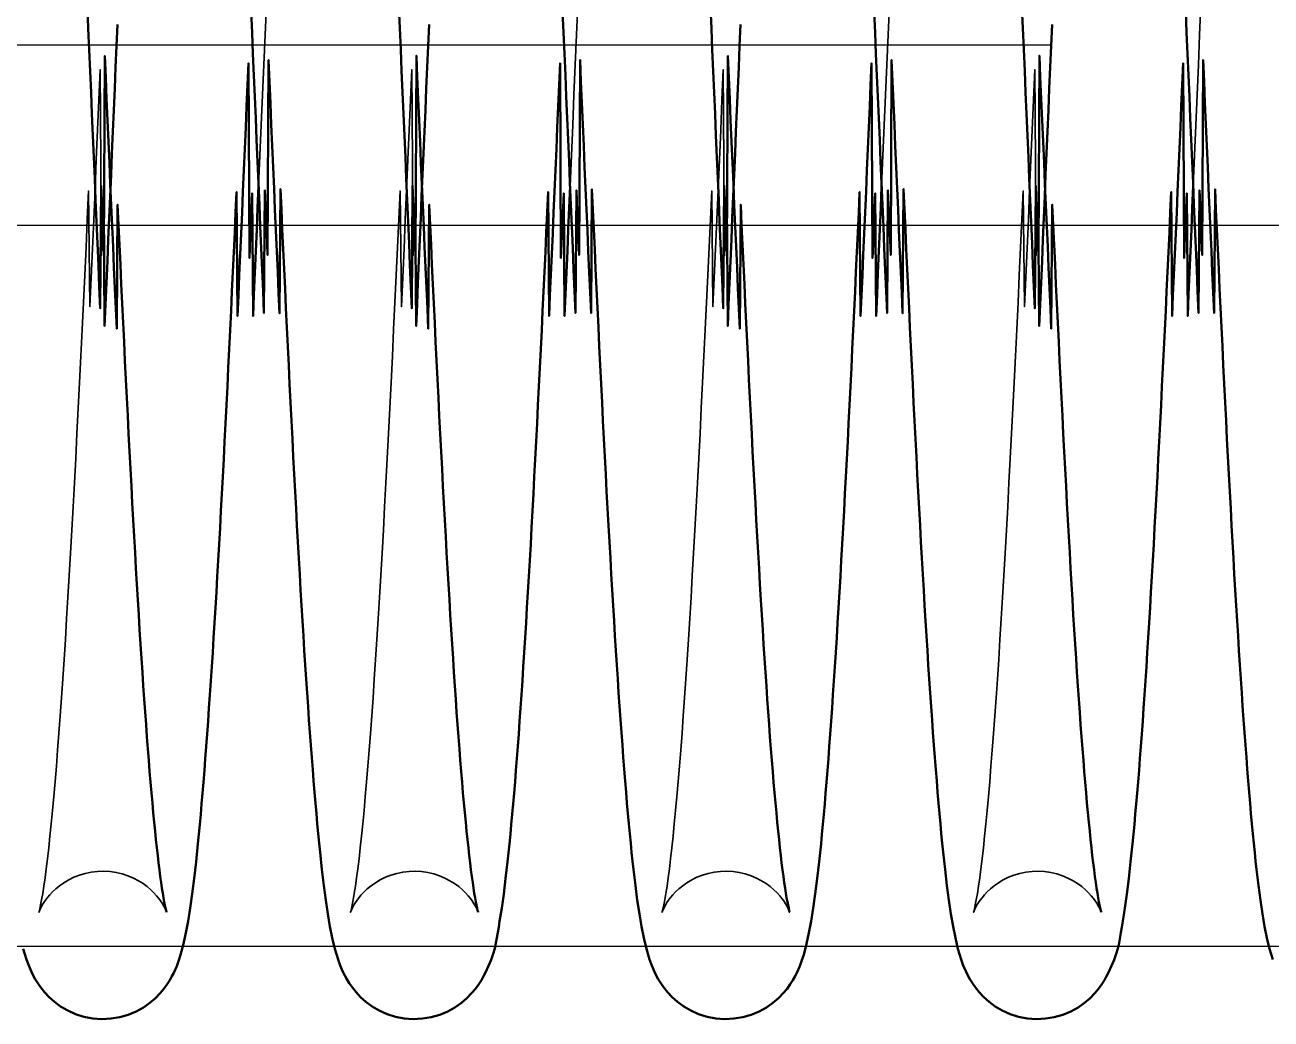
# Model space of a CAD drawing. Header units: millimetres. Extents: x 1448 to 104164, y -19509 to -89.
# Drawn here: x 81735.5 to 81804.6, y -3056.7 to -3001.5 of the extents above; entities that cross this region are included whole.
import ezdxf

# ---------------------------------------------------------------- set-up
doc = ezdxf.new("R2010")
doc.units = ezdxf.units.MM
doc.header["$LTSCALE"] = 60
doc.header["$MEASUREMENT"] = 0
doc.linetypes.add('CENTER', pattern=[2, 1.25, -0.25, 0.25, -0.25])
doc.layers.get('0').update_dxf_attribs({"linetype": 'CONTINUOUS'})
doc.layers.add('cen', color=14, linetype='CONTINUOUS')
doc.layers.add('가려진 것(ISO)', color=7, linetype='CONTINUOUS', lineweight=35)
doc.layers.add('가시적인 것(ISO)', color=7, linetype='CONTINUOUS', lineweight=50)

# ---------------------------------------------------------------- blocks, each defined once
blk = doc.blocks.new('토션스프링1')
at = {"layer": '가려진 것(ISO)', "flags": 128}
for points in [[(21463284.07, -50955456.939), (21463283.998, -50955458.591), (21463283.926, -50955460.254), (21463283.854, -50955461.926), (21463283.783, -50955463.606), (21463283.711, -50955465.292), (21463283.639, -50955466.982)], [(21463301.345, -50955456.936), (21463301.274, -50955458.59), (21463301.202, -50955460.254), (21463301.13, -50955461.927), (21463301.058, -50955463.607), (21463300.986, -50955465.293), (21463300.915, -50955466.981)], [(21463318.621, -50955456.939), (21463318.549, -50955458.591), (21463318.478, -50955460.254), (21463318.406, -50955461.926), (21463318.334, -50955463.606), (21463318.262, -50955465.292), (21463318.19, -50955466.982)], [(21463335.897, -50955456.936), (21463335.825, -50955458.59), (21463335.753, -50955460.254), (21463335.682, -50955461.927), (21463335.61, -50955463.607), (21463335.538, -50955465.293), (21463335.466, -50955466.981)], [(21463278.541, -50955507.244), (21463278.537, -50955507.229), (21463278.517, -50955507.177), (21463278.476, -50955507.083), (21463278.406, -50955506.94), (21463278.355, -50955506.847), (21463278.29, -50955506.739), (21463278.209, -50955506.617), (21463278.109, -50955506.478), (21463277.986, -50955506.326), (21463277.839, -50955506.163), (21463277.665, -50955505.994), (21463277.464, -50955505.822), (21463277.233, -50955505.652), (21463276.977, -50955505.491), (21463276.697, -50955505.344), (21463276.397, -50955505.217), (21463276.078, -50955505.114), (21463275.744, -50955505.035), (21463275.401, -50955504.985), (21463275.055, -50955504.965), (21463274.707, -50955504.976), (21463274.362, -50955505.017), (21463274.026, -50955505.086), (21463273.702, -50955505.182), (21463273.396, -50955505.303), (21463273.109, -50955505.445), (21463272.845, -50955505.602), (21463272.606, -50955505.768), (21463272.396, -50955505.94), (21463272.214, -50955506.111), (21463272.059, -50955506.277), (21463271.929, -50955506.432), (21463271.822, -50955506.572), (21463271.734, -50955506.699), (21463271.664, -50955506.811), (21463271.608, -50955506.91), (21463271.533, -50955507.065), (21463271.49, -50955507.166), (21463271.468, -50955507.224), (21463271.461, -50955507.244), (21463271.464, -50955507.234), (21463271.474, -50955507.197), (21463271.489, -50955507.137), (21463271.508, -50955507.056), (21463271.555, -50955506.837), (21463271.611, -50955506.547), (21463271.673, -50955506.195), (21463271.737, -50955505.788), (21463271.802, -50955505.333), (21463271.868, -50955504.827), (21463271.935, -50955504.272), (21463272.003, -50955503.671), (21463272.073, -50955503.023), (21463272.143, -50955502.331), (21463272.213, -50955501.596), (21463272.284, -50955500.819), (21463272.355, -50955500.001), (21463272.426, -50955499.144), (21463272.498, -50955498.25), (21463272.569, -50955497.319), (21463272.639, -50955496.353), (21463272.71, -50955495.347), (21463272.782, -50955494.304), (21463272.853, -50955493.225), (21463272.924, -50955492.111), (21463272.996, -50955490.962), (21463273.068, -50955489.781), (21463273.139, -50955488.569), (21463273.211, -50955487.327), (21463273.282, -50955486.056), (21463273.354, -50955484.757), (21463273.425, -50955483.432), (21463273.497, -50955482.082), (21463273.568, -50955480.705), (21463273.639, -50955479.3), (21463273.711, -50955477.869), (21463273.783, -50955476.413), (21463273.854, -50955474.934), (21463273.926, -50955473.433), (21463273.998, -50955471.913), (21463274.07, -50955470.373), (21463274.141, -50955468.817), (21463274.213, -50955467.245), (21463274.285, -50955473.659), (21463274.356, -50955472.061), (21463274.427, -50955470.451), (21463274.499, -50955468.826), (21463274.57, -50955467.186), (21463274.642, -50955465.534), (21463274.714, -50955463.871), (21463274.786, -50955462.2), (21463274.857, -50955460.521), (21463274.929, -50955470.836), (21463275.001, -50955469.147)], [(21463295.817, -50955507.244), (21463295.812, -50955507.229), (21463295.793, -50955507.177), (21463295.752, -50955507.083), (21463295.681, -50955506.94), (21463295.63, -50955506.847), (21463295.566, -50955506.739), (21463295.485, -50955506.616), (21463295.384, -50955506.478), (21463295.261, -50955506.325), (21463295.114, -50955506.162), (21463294.94, -50955505.993), (21463294.739, -50955505.821), (21463294.509, -50955505.652), (21463294.252, -50955505.491), (21463293.972, -50955505.344), (21463293.671, -50955505.217), (21463293.352, -50955505.113), (21463293.019, -50955505.035), (21463292.676, -50955504.985), (21463292.328, -50955504.965), (21463291.981, -50955504.976), (21463291.637, -50955505.017), (21463291.3, -50955505.087), (21463290.976, -50955505.183), (21463290.67, -50955505.304), (21463290.383, -50955505.445), (21463290.119, -50955505.603), (21463289.881, -50955505.77), (21463289.67, -50955505.941), (21463289.489, -50955506.112), (21463289.334, -50955506.278), (21463289.204, -50955506.433), (21463289.098, -50955506.574), (21463289.011, -50955506.702), (21463288.941, -50955506.815), (21463288.886, -50955506.913), (21463288.81, -50955507.065), (21463288.766, -50955507.166), (21463288.744, -50955507.223), (21463288.736, -50955507.244), (21463288.739, -50955507.234), (21463288.75, -50955507.197), (21463288.766, -50955507.136), (21463288.785, -50955507.055), (21463288.832, -50955506.836), (21463288.886, -50955506.549), (21463288.947, -50955506.199), (21463289.011, -50955505.792), (21463289.077, -50955505.333), (21463289.144, -50955504.828), (21463289.211, -50955504.275), (21463289.28, -50955503.674), (21463289.349, -50955503.027), (21463289.418, -50955502.336), (21463289.489, -50955501.601), (21463289.559, -50955500.825), (21463289.63, -50955500.007), (21463289.701, -50955499.15), (21463289.773, -50955498.254), (21463289.844, -50955497.322), (21463289.915, -50955496.353), (21463289.986, -50955495.35), (21463290.057, -50955494.31), (21463290.128, -50955493.232), (21463290.2, -50955492.119), (21463290.271, -50955490.971), (21463290.343, -50955489.79), (21463290.414, -50955488.577), (21463290.486, -50955487.333), (21463290.558, -50955486.061), (21463290.629, -50955484.76), (21463290.701, -50955483.433), (21463290.772, -50955482.08), (21463290.844, -50955480.703), (21463290.915, -50955479.301), (21463290.987, -50955477.873), (21463291.058, -50955476.418), (21463291.13, -50955474.94), (21463291.202, -50955473.44), (21463291.273, -50955471.919), (21463291.345, -50955470.378), (21463291.417, -50955468.82), (21463291.489, -50955467.246), (21463291.56, -50955473.657), (21463291.632, -50955472.056), (21463291.704, -50955470.443), (21463291.775, -50955468.82), (21463291.846, -50955467.183), (21463291.918, -50955465.534), (21463291.99, -50955463.872), (21463292.061, -50955462.202), (21463292.133, -50955460.523), (21463292.205, -50955470.837), (21463292.277, -50955469.147)], [(21463313.093, -50955507.244), (21463313.088, -50955507.229), (21463313.069, -50955507.177), (21463313.028, -50955507.083), (21463312.957, -50955506.94), (21463312.906, -50955506.847), (21463312.841, -50955506.739), (21463312.76, -50955506.617), (21463312.66, -50955506.478), (21463312.537, -50955506.326), (21463312.39, -50955506.163), (21463312.217, -50955505.994), (21463312.015, -50955505.822), (21463311.785, -50955505.652), (21463311.529, -50955505.491), (21463311.249, -50955505.344), (21463310.948, -50955505.217), (21463310.629, -50955505.114), (21463310.296, -50955505.035), (21463309.953, -50955504.985), (21463309.606, -50955504.965), (21463309.259, -50955504.976), (21463308.914, -50955505.017), (21463308.577, -50955505.086), (21463308.254, -50955505.182), (21463307.948, -50955505.303), (21463307.66, -50955505.445), (21463307.396, -50955505.602), (21463307.158, -50955505.768), (21463306.948, -50955505.94), (21463306.766, -50955506.111), (21463306.61, -50955506.277), (21463306.481, -50955506.432), (21463306.373, -50955506.572), (21463306.286, -50955506.699), (21463306.215, -50955506.811), (21463306.16, -50955506.91), (21463306.085, -50955507.065), (21463306.041, -50955507.166), (21463306.019, -50955507.224), (21463306.012, -50955507.244), (21463306.015, -50955507.234), (21463306.026, -50955507.197), (21463306.041, -50955507.137), (21463306.059, -50955507.056), (21463306.106, -50955506.837), (21463306.162, -50955506.547), (21463306.224, -50955506.195), (21463306.288, -50955505.788), (21463306.353, -50955505.333), (21463306.419, -50955504.827), (21463306.487, -50955504.272), (21463306.555, -50955503.671), (21463306.624, -50955503.023), (21463306.694, -50955502.331), (21463306.765, -50955501.596), (21463306.835, -50955500.819), (21463306.907, -50955500.001), (21463306.978, -50955499.144), (21463307.049, -50955498.25), (21463307.12, -50955497.319), (21463307.191, -50955496.353), (21463307.262, -50955495.347), (21463307.333, -50955494.304), (21463307.404, -50955493.225), (21463307.476, -50955492.111), (21463307.547, -50955490.962), (21463307.619, -50955489.781), (21463307.691, -50955488.569), (21463307.762, -50955487.327), (21463307.834, -50955486.056), (21463307.905, -50955484.757), (21463307.977, -50955483.432), (21463308.048, -50955482.082), (21463308.119, -50955480.705), (21463308.191, -50955479.3), (21463308.263, -50955477.869), (21463308.334, -50955476.413), (21463308.406, -50955474.934), (21463308.478, -50955473.433), (21463308.549, -50955471.913), (21463308.621, -50955470.373), (21463308.693, -50955468.817), (21463308.765, -50955467.245), (21463308.836, -50955473.659), (21463308.908, -50955472.061), (21463308.979, -50955470.451), (21463309.05, -50955468.826), (21463309.122, -50955467.186), (21463309.194, -50955465.534), (21463309.265, -50955463.871), (21463309.337, -50955462.2), (21463309.409, -50955460.521), (21463309.481, -50955470.836), (21463309.553, -50955469.147)], [(21463330.369, -50955507.244), (21463330.364, -50955507.229), (21463330.344, -50955507.177), (21463330.304, -50955507.083), (21463330.233, -50955506.94), (21463330.182, -50955506.847), (21463330.117, -50955506.739), (21463330.036, -50955506.616), (21463329.936, -50955506.478), (21463329.813, -50955506.325), (21463329.665, -50955506.162), (21463329.492, -50955505.993), (21463329.291, -50955505.821), (21463329.06, -50955505.652), (21463328.803, -50955505.491), (21463328.523, -50955505.344), (21463328.223, -50955505.217), (21463327.904, -50955505.113), (21463327.57, -50955505.035), (21463327.227, -50955504.985), (21463326.88, -50955504.965), (21463326.533, -50955504.976), (21463326.188, -50955505.017), (21463325.851, -50955505.087), (21463325.528, -50955505.183), (21463325.221, -50955505.304), (21463324.935, -50955505.445), (21463324.671, -50955505.603), (21463324.432, -50955505.77), (21463324.222, -50955505.941), (21463324.04, -50955506.112), (21463323.885, -50955506.278), (21463323.756, -50955506.433), (21463323.649, -50955506.574), (21463323.562, -50955506.702), (21463323.493, -50955506.815), (21463323.438, -50955506.913), (21463323.361, -50955507.065), (21463323.317, -50955507.166), (21463323.295, -50955507.223), (21463323.288, -50955507.244), (21463323.291, -50955507.234), (21463323.301, -50955507.197), (21463323.317, -50955507.136), (21463323.337, -50955507.055), (21463323.383, -50955506.836), (21463323.438, -50955506.549), (21463323.498, -50955506.199), (21463323.563, -50955505.792), (21463323.629, -50955505.333), (21463323.696, -50955504.828), (21463323.763, -50955504.275), (21463323.831, -50955503.674), (21463323.9, -50955503.027), (21463323.97, -50955502.336), (21463324.04, -50955501.601), (21463324.111, -50955500.825), (21463324.182, -50955500.007), (21463324.253, -50955499.15), (21463324.324, -50955498.254), (21463324.395, -50955497.322), (21463324.467, -50955496.353), (21463324.538, -50955495.35), (21463324.609, -50955494.31), (21463324.68, -50955493.232), (21463324.751, -50955492.119), (21463324.823, -50955490.971), (21463324.894, -50955489.79), (21463324.966, -50955488.577), (21463325.038, -50955487.333), (21463325.109, -50955486.061), (21463325.181, -50955484.76), (21463325.252, -50955483.433), (21463325.324, -50955482.08), (21463325.395, -50955480.703), (21463325.467, -50955479.301), (21463325.538, -50955477.873), (21463325.61, -50955476.418), (21463325.681, -50955474.94), (21463325.753, -50955473.44), (21463325.825, -50955471.919), (21463325.897, -50955470.378), (21463325.969, -50955468.82), (21463326.04, -50955467.246), (21463326.112, -50955473.657), (21463326.184, -50955472.056), (21463326.255, -50955470.443), (21463326.326, -50955468.82), (21463326.398, -50955467.183), (21463326.469, -50955465.534), (21463326.541, -50955463.872), (21463326.613, -50955462.202), (21463326.685, -50955460.523), (21463326.756, -50955470.837), (21463326.828, -50955469.147)]]:
    blk.add_lwpolyline(points, dxfattribs=at)
at = {"layer": '가시적인 것(ISO)', "flags": 128}
for points in [[(21463274.146, -50955457.062), (21463274.197, -50955458.238), (21463274.247, -50955459.419), (21463274.298, -50955460.603), (21463274.349, -50955461.792), (21463274.4, -50955462.983), (21463274.451, -50955464.177), (21463274.502, -50955465.372), (21463274.553, -50955466.569), (21463274.604, -50955467.766), (21463274.655, -50955468.964), (21463274.705, -50955470.161), (21463274.756, -50955471.359), (21463274.807, -50955472.559), (21463274.858, -50955473.761), (21463274.908, -50955466.962), (21463274.959, -50955468.164), (21463275.01, -50955469.365), (21463275.061, -50955470.564), (21463275.112, -50955459.762), (21463275.163, -50955460.956), (21463275.214, -50955462.148), (21463275.265, -50955463.336), (21463275.316, -50955464.519), (21463275.367, -50955465.698), (21463275.418, -50955466.871), (21463275.469, -50955468.037), (21463275.519, -50955469.197), (21463275.57, -50955470.349), (21463275.621, -50955471.494), (21463275.671, -50955472.634), (21463275.722, -50955473.768), (21463275.773, -50955474.895), (21463275.824, -50955468.016), (21463275.875, -50955469.129), (21463275.926, -50955470.234), (21463275.977, -50955471.33), (21463276.028, -50955472.417), (21463276.079, -50955473.494), (21463276.13, -50955474.561), (21463276.181, -50955475.618), (21463276.231, -50955476.662), (21463276.282, -50955477.695), (21463276.333, -50955478.715), (21463276.384, -50955479.722), (21463276.435, -50955480.716), (21463276.485, -50955481.695), (21463276.536, -50955482.662), (21463276.587, -50955483.616), (21463276.637, -50955484.558), (21463276.688, -50955485.486), (21463276.739, -50955486.401), (21463276.79, -50955487.302), (21463276.841, -50955488.187), (21463276.892, -50955489.058), (21463276.942, -50955489.913), (21463276.993, -50955490.752), (21463277.044, -50955491.575), (21463277.095, -50955492.38), (21463277.145, -50955493.168), (21463277.196, -50955493.939), (21463277.246, -50955494.69), (21463277.297, -50955495.423), (21463277.347, -50955496.137), (21463277.398, -50955496.834), (21463277.448, -50955497.512), (21463277.498, -50955498.172), (21463277.549, -50955498.813), (21463277.599, -50955499.434), (21463277.649, -50955500.037), (21463277.7, -50955500.619), (21463277.75, -50955501.181), (21463277.799, -50955501.721), (21463277.849, -50955502.241), (21463277.899, -50955502.739), (21463277.948, -50955503.214), (21463277.997, -50955503.667), (21463278.045, -50955504.097), (21463278.094, -50955504.505), (21463278.142, -50955504.89), (21463278.19, -50955505.251), (21463278.237, -50955505.587), (21463278.283, -50955505.898), (21463278.327, -50955506.18), (21463278.37, -50955506.435), (21463278.41, -50955506.66), (21463278.448, -50955506.854), (21463278.483, -50955507.014), (21463278.512, -50955507.137), (21463278.533, -50955507.216), (21463278.541, -50955507.244)], [(21463275.001, -50955469.147), (21463275.052, -50955467.947), (21463275.103, -50955474.745), (21463275.154, -50955473.544), (21463275.204, -50955472.344), (21463275.255, -50955471.145), (21463275.306, -50955469.947), (21463275.357, -50955468.75), (21463275.407, -50955467.551), (21463275.458, -50955466.353), (21463275.509, -50955465.156), (21463275.56, -50955463.96), (21463275.611, -50955462.766), (21463275.662, -50955461.575), (21463275.713, -50955460.387), (21463275.764, -50955459.203), (21463275.815, -50955458.023)], [(21463291.421, -50955457.057), (21463291.472, -50955458.232), (21463291.523, -50955459.413), (21463291.574, -50955460.597), (21463291.625, -50955461.786), (21463291.676, -50955462.978), (21463291.727, -50955464.173), (21463291.778, -50955465.37), (21463291.829, -50955466.568), (21463291.88, -50955467.767), (21463291.93, -50955468.966), (21463291.981, -50955470.165), (21463292.032, -50955471.363), (21463292.083, -50955472.561), (21463292.133, -50955473.761), (21463292.184, -50955466.961), (21463292.235, -50955468.161), (21463292.286, -50955469.361), (21463292.337, -50955470.559), (21463292.388, -50955459.756), (21463292.439, -50955460.951), (21463292.49, -50955462.142), (21463292.541, -50955463.331), (21463292.592, -50955464.515), (21463292.643, -50955465.694), (21463292.693, -50955466.868), (21463292.744, -50955468.036), (21463292.795, -50955469.198), (21463292.846, -50955470.352), (21463292.897, -50955471.499), (21463292.947, -50955472.637), (21463292.998, -50955473.77), (21463293.049, -50955474.895), (21463293.1, -50955468.014), (21463293.151, -50955469.126), (21463293.201, -50955470.23), (21463293.252, -50955471.326), (21463293.303, -50955472.413), (21463293.354, -50955473.49), (21463293.405, -50955474.557), (21463293.456, -50955475.613), (21463293.507, -50955476.659), (21463293.558, -50955477.692), (21463293.609, -50955478.714), (21463293.66, -50955479.722), (21463293.71, -50955480.718), (21463293.761, -50955481.699), (21463293.812, -50955482.666), (21463293.862, -50955483.619), (21463293.913, -50955484.559), (21463293.964, -50955485.486), (21463294.015, -50955486.4), (21463294.065, -50955487.3), (21463294.116, -50955488.185), (21463294.167, -50955489.055), (21463294.218, -50955489.91), (21463294.269, -50955490.749), (21463294.32, -50955491.572), (21463294.37, -50955492.378), (21463294.421, -50955493.166), (21463294.472, -50955493.937), (21463294.522, -50955494.69), (21463294.573, -50955495.425), (21463294.623, -50955496.14), (21463294.673, -50955496.836), (21463294.724, -50955497.513), (21463294.774, -50955498.172), (21463294.824, -50955498.813), (21463294.875, -50955499.434), (21463294.925, -50955500.036), (21463294.975, -50955500.618), (21463295.025, -50955501.18), (21463295.075, -50955501.72), (21463295.125, -50955502.24), (21463295.174, -50955502.738), (21463295.224, -50955503.214), (21463295.272, -50955503.667), (21463295.321, -50955504.098), (21463295.369, -50955504.505), (21463295.417, -50955504.889), (21463295.465, -50955505.25), (21463295.512, -50955505.587), (21463295.558, -50955505.897), (21463295.603, -50955506.181), (21463295.646, -50955506.435), (21463295.686, -50955506.66), (21463295.724, -50955506.854), (21463295.759, -50955507.014), (21463295.788, -50955507.137), (21463295.809, -50955507.216), (21463295.817, -50955507.244)], [(21463292.277, -50955469.147), (21463292.328, -50955467.946), (21463292.379, -50955474.743), (21463292.43, -50955473.54), (21463292.48, -50955472.338), (21463292.531, -50955471.136), (21463292.582, -50955469.936), (21463292.633, -50955468.738), (21463292.683, -50955467.543), (21463292.734, -50955466.347), (21463292.785, -50955465.152), (21463292.836, -50955463.958), (21463292.887, -50955462.766), (21463292.938, -50955461.575), (21463292.989, -50955460.388), (21463293.04, -50955459.204), (21463293.091, -50955458.024)], [(21463308.697, -50955457.062), (21463308.748, -50955458.238), (21463308.799, -50955459.419), (21463308.85, -50955460.603), (21463308.901, -50955461.792), (21463308.952, -50955462.983), (21463309.003, -50955464.177), (21463309.054, -50955465.372), (21463309.105, -50955466.569), (21463309.155, -50955467.766), (21463309.206, -50955468.964), (21463309.257, -50955470.161), (21463309.307, -50955471.359), (21463309.358, -50955472.559), (21463309.409, -50955473.761), (21463309.46, -50955466.962), (21463309.511, -50955468.164), (21463309.562, -50955469.365), (21463309.613, -50955470.564), (21463309.664, -50955459.762), (21463309.715, -50955460.956), (21463309.766, -50955462.148), (21463309.817, -50955463.336), (21463309.868, -50955464.519), (21463309.918, -50955465.698), (21463309.969, -50955466.871), (21463310.02, -50955468.037), (21463310.071, -50955469.197), (21463310.122, -50955470.349), (21463310.172, -50955471.494), (21463310.223, -50955472.634), (21463310.274, -50955473.768), (21463310.325, -50955474.895), (21463310.375, -50955468.016), (21463310.426, -50955469.129), (21463310.477, -50955470.234), (21463310.528, -50955471.33), (21463310.579, -50955472.417), (21463310.63, -50955473.494), (21463310.681, -50955474.561), (21463310.732, -50955475.618), (21463310.783, -50955476.662), (21463310.834, -50955477.695), (21463310.885, -50955478.715), (21463310.935, -50955479.722), (21463310.986, -50955480.716), (21463311.037, -50955481.695), (21463311.087, -50955482.662), (21463311.138, -50955483.616), (21463311.189, -50955484.558), (21463311.24, -50955485.486), (21463311.29, -50955486.401), (21463311.341, -50955487.302), (21463311.392, -50955488.187), (21463311.443, -50955489.058), (21463311.494, -50955489.913), (21463311.545, -50955490.752), (21463311.595, -50955491.575), (21463311.646, -50955492.38), (21463311.697, -50955493.168), (21463311.747, -50955493.939), (21463311.798, -50955494.69), (21463311.848, -50955495.423), (21463311.899, -50955496.137), (21463311.949, -50955496.834), (21463311.999, -50955497.512), (21463312.05, -50955498.172), (21463312.1, -50955498.813), (21463312.151, -50955499.434), (21463312.201, -50955500.037), (21463312.251, -50955500.619), (21463312.301, -50955501.181), (21463312.351, -50955501.721), (21463312.401, -50955502.241), (21463312.45, -50955502.739), (21463312.499, -50955503.214), (21463312.548, -50955503.667), (21463312.597, -50955504.097), (21463312.645, -50955504.505), (21463312.694, -50955504.89), (21463312.741, -50955505.251), (21463312.788, -50955505.587), (21463312.834, -50955505.898), (21463312.878, -50955506.18), (21463312.921, -50955506.435), (21463312.962, -50955506.66), (21463313, -50955506.854), (21463313.035, -50955507.014), (21463313.064, -50955507.137), (21463313.085, -50955507.216), (21463313.093, -50955507.244)], [(21463309.553, -50955469.147), (21463309.603, -50955467.947), (21463309.654, -50955474.745), (21463309.705, -50955473.544), (21463309.756, -50955472.344), (21463309.807, -50955471.145), (21463309.857, -50955469.947), (21463309.908, -50955468.75), (21463309.959, -50955467.551), (21463310.01, -50955466.353), (21463310.061, -50955465.156), (21463310.111, -50955463.96), (21463310.162, -50955462.766), (21463310.213, -50955461.575), (21463310.264, -50955460.387), (21463310.315, -50955459.203), (21463310.366, -50955458.023)], [(21463325.973, -50955457.057), (21463326.024, -50955458.232), (21463326.074, -50955459.413), (21463326.125, -50955460.597), (21463326.176, -50955461.786), (21463326.227, -50955462.978), (21463326.278, -50955464.173), (21463326.329, -50955465.37), (21463326.38, -50955466.568), (21463326.431, -50955467.767), (21463326.482, -50955468.966), (21463326.533, -50955470.165), (21463326.583, -50955471.363), (21463326.634, -50955472.561), (21463326.685, -50955473.761), (21463326.736, -50955466.961), (21463326.786, -50955468.161), (21463326.837, -50955469.361), (21463326.888, -50955470.559), (21463326.939, -50955459.756), (21463326.99, -50955460.951), (21463327.041, -50955462.142), (21463327.092, -50955463.331), (21463327.143, -50955464.515), (21463327.194, -50955465.694), (21463327.245, -50955466.868), (21463327.296, -50955468.036), (21463327.347, -50955469.198), (21463327.397, -50955470.352), (21463327.448, -50955471.499), (21463327.499, -50955472.637), (21463327.55, -50955473.77), (21463327.6, -50955474.895), (21463327.651, -50955468.014), (21463327.702, -50955469.126), (21463327.753, -50955470.23), (21463327.804, -50955471.326), (21463327.855, -50955472.413), (21463327.906, -50955473.49), (21463327.957, -50955474.557), (21463328.008, -50955475.613), (21463328.059, -50955476.659), (21463328.11, -50955477.692), (21463328.16, -50955478.714), (21463328.211, -50955479.722), (21463328.262, -50955480.718), (21463328.313, -50955481.699), (21463328.363, -50955482.666), (21463328.414, -50955483.619), (21463328.465, -50955484.559), (21463328.515, -50955485.486), (21463328.566, -50955486.4), (21463328.617, -50955487.3), (21463328.668, -50955488.185), (21463328.719, -50955489.055), (21463328.769, -50955489.91), (21463328.82, -50955490.749), (21463328.871, -50955491.572), (21463328.922, -50955492.378), (21463328.972, -50955493.166), (21463329.023, -50955493.937), (21463329.074, -50955494.69), (21463329.124, -50955495.425), (21463329.175, -50955496.14), (21463329.225, -50955496.836), (21463329.275, -50955497.513), (21463329.326, -50955498.172), (21463329.376, -50955498.813), (21463329.426, -50955499.434), (21463329.477, -50955500.036), (21463329.527, -50955500.618), (21463329.577, -50955501.18), (21463329.627, -50955501.72), (21463329.676, -50955502.24), (21463329.726, -50955502.738), (21463329.775, -50955503.214), (21463329.824, -50955503.667), (21463329.873, -50955504.098), (21463329.921, -50955504.505), (21463329.969, -50955504.889), (21463330.017, -50955505.25), (21463330.064, -50955505.587), (21463330.11, -50955505.897), (21463330.154, -50955506.181), (21463330.197, -50955506.435), (21463330.238, -50955506.66), (21463330.276, -50955506.854), (21463330.31, -50955507.014), (21463330.339, -50955507.137), (21463330.36, -50955507.216), (21463330.369, -50955507.244)], [(21463326.828, -50955469.147), (21463326.879, -50955467.946), (21463326.93, -50955474.743), (21463326.981, -50955473.54), (21463327.032, -50955472.338), (21463327.083, -50955471.136), (21463327.134, -50955469.936), (21463327.184, -50955468.738), (21463327.235, -50955467.543), (21463327.286, -50955466.347), (21463327.336, -50955465.152), (21463327.387, -50955463.958), (21463327.438, -50955462.766), (21463327.489, -50955461.575), (21463327.54, -50955460.388), (21463327.591, -50955459.204), (21463327.642, -50955458.024)], [(21463283.639, -50955466.982), (21463283.588, -50955468.182), (21463283.537, -50955469.384), (21463283.486, -50955470.585), (21463283.435, -50955471.786), (21463283.385, -50955472.986), (21463283.334, -50955474.184), (21463283.283, -50955467.38), (21463283.233, -50955468.578), (21463283.182, -50955469.775), (21463283.131, -50955470.971), (21463283.08, -50955460.166), (21463283.029, -50955461.359), (21463282.978, -50955462.55), (21463282.927, -50955463.738), (21463282.876, -50955464.921), (21463282.825, -50955466.101), (21463282.774, -50955467.276), (21463282.723, -50955468.445), (21463282.672, -50955469.608), (21463282.622, -50955470.765), (21463282.571, -50955471.914), (21463282.52, -50955473.055), (21463282.469, -50955474.188), (21463282.419, -50955467.312), (21463282.368, -50955468.428), (21463282.317, -50955469.537), (21463282.266, -50955470.639), (21463282.215, -50955471.733), (21463282.164, -50955472.819), (21463282.114, -50955473.895), (21463282.063, -50955474.962), (21463282.012, -50955476.019), (21463281.961, -50955477.065), (21463281.91, -50955478.1), (21463281.859, -50955479.124), (21463281.808, -50955480.136), (21463281.757, -50955481.134), (21463281.706, -50955482.12), (21463281.655, -50955483.092), (21463281.604, -50955484.049), (21463281.553, -50955484.992), (21463281.503, -50955485.92), (21463281.452, -50955486.835), (21463281.401, -50955487.736), (21463281.35, -50955488.623), (21463281.299, -50955489.496), (21463281.248, -50955490.355), (21463281.197, -50955491.198), (21463281.146, -50955492.027), (21463281.095, -50955492.839), (21463281.044, -50955493.636), (21463280.992, -50955494.416), (21463280.941, -50955495.179), (21463280.89, -50955495.925), (21463280.839, -50955496.654), (21463280.787, -50955497.364), (21463280.736, -50955498.057), (21463280.685, -50955498.731), (21463280.634, -50955499.385), (21463280.583, -50955500.021), (21463280.532, -50955500.638), (21463280.481, -50955501.236), (21463280.43, -50955501.815), (21463280.379, -50955502.377), (21463280.328, -50955502.92), (21463280.277, -50955503.445), (21463280.173, -50955504.441), (21463280.067, -50955505.366), (21463279.959, -50955506.223), (21463279.846, -50955507.011), (21463279.73, -50955507.733), (21463279.609, -50955508.389), (21463279.477, -50955508.999), (21463279.316, -50955509.597), (21463279.219, -50955509.904), (21463279.101, -50955510.23), (21463278.941, -50955510.591), (21463278.838, -50955510.79), (21463278.717, -50955511.002), (21463278.571, -50955511.232), (21463278.393, -50955511.478), (21463278.178, -50955511.735), (21463277.918, -50955512.001), (21463277.611, -50955512.264), (21463277.255, -50955512.513), (21463276.852, -50955512.736), (21463276.41, -50955512.921), (21463275.939, -50955513.059), (21463275.447, -50955513.14), (21463274.944, -50955513.163), (21463274.443, -50955513.127), (21463273.955, -50955513.032), (21463273.488, -50955512.883), (21463273.055, -50955512.689), (21463272.664, -50955512.46), (21463272.319, -50955512.205), (21463272.021, -50955511.94), (21463271.771, -50955511.676), (21463271.565, -50955511.42), (21463271.395, -50955511.178), (21463271.256, -50955510.952), (21463271.14, -50955510.743), (21463271.043, -50955510.548), (21463270.891, -50955510.193), (21463270.771, -50955509.868), (21463270.59, -50955509.263)], [(21463300.915, -50955466.981), (21463300.864, -50955468.181), (21463300.813, -50955469.381), (21463300.762, -50955470.581), (21463300.711, -50955471.78), (21463300.661, -50955472.977), (21463300.61, -50955474.175), (21463300.559, -50955467.374), (21463300.508, -50955468.573), (21463300.458, -50955469.772), (21463300.407, -50955470.97), (21463300.356, -50955460.166), (21463300.305, -50955461.36), (21463300.254, -50955462.551), (21463300.203, -50955463.739), (21463300.152, -50955464.923), (21463300.101, -50955466.102), (21463300.05, -50955467.276), (21463299.999, -50955468.445), (21463299.948, -50955469.607), (21463299.897, -50955470.761), (21463299.847, -50955471.909), (21463299.796, -50955473.048), (21463299.745, -50955474.179), (21463299.695, -50955467.304), (21463299.644, -50955468.422), (21463299.593, -50955469.533), (21463299.542, -50955470.636), (21463299.491, -50955471.732), (21463299.44, -50955472.818), (21463299.389, -50955473.895), (21463299.338, -50955474.963), (21463299.287, -50955476.02), (21463299.236, -50955477.066), (21463299.185, -50955478.101), (21463299.134, -50955479.125), (21463299.083, -50955480.135), (21463299.033, -50955481.133), (21463298.982, -50955482.117), (21463298.931, -50955483.087), (21463298.88, -50955484.043), (21463298.829, -50955484.985), (21463298.779, -50955485.914), (21463298.728, -50955486.83), (21463298.677, -50955487.732), (21463298.626, -50955488.621), (21463298.575, -50955489.495), (21463298.524, -50955490.354), (21463298.473, -50955491.198), (21463298.422, -50955492.027), (21463298.37, -50955492.84), (21463298.319, -50955493.637), (21463298.268, -50955494.417), (21463298.217, -50955495.18), (21463298.166, -50955495.925), (21463298.115, -50955496.653), (21463298.063, -50955497.363), (21463298.012, -50955498.054), (21463297.961, -50955498.726), (21463297.91, -50955499.38), (21463297.859, -50955500.015), (21463297.808, -50955500.632), (21463297.757, -50955501.231), (21463297.706, -50955501.812), (21463297.655, -50955502.375), (21463297.603, -50955502.92), (21463297.551, -50955503.446), (21463297.447, -50955504.446), (21463297.34, -50955505.374), (21463297.232, -50955506.232), (21463297.12, -50955507.018), (21463297.006, -50955507.733), (21463296.955, -50955508.059), (21463296.907, -50955508.367), (21463296.802, -50955508.956), (21463296.733, -50955509.251), (21463296.645, -50955509.554), (21463296.534, -50955509.874), (21463296.392, -50955510.216), (21463296.216, -50955510.588), (21463296.113, -50955510.788), (21463295.993, -50955511.002), (21463295.847, -50955511.234), (21463295.669, -50955511.479), (21463295.453, -50955511.736), (21463295.194, -50955512.001), (21463294.886, -50955512.264), (21463294.531, -50955512.513), (21463294.128, -50955512.736), (21463293.686, -50955512.921), (21463293.215, -50955513.059), (21463292.723, -50955513.14), (21463292.22, -50955513.163), (21463291.718, -50955513.127), (21463291.231, -50955513.032), (21463290.765, -50955512.883), (21463290.331, -50955512.689), (21463289.94, -50955512.46), (21463289.595, -50955512.206), (21463289.297, -50955511.94), (21463289.047, -50955511.675), (21463288.841, -50955511.42), (21463288.671, -50955511.178), (21463288.532, -50955510.952), (21463288.416, -50955510.743), (21463288.319, -50955510.548), (21463288.167, -50955510.193), (21463288.048, -50955509.869), (21463287.865, -50955509.262), (21463287.726, -50955508.665), (21463287.6, -50955508.03), (21463287.48, -50955507.335), (21463287.367, -50955506.578), (21463287.258, -50955505.757), (21463287.153, -50955504.868), (21463287.049, -50955503.91), (21463286.998, -50955503.403), (21463286.947, -50955502.878), (21463286.896, -50955502.334), (21463286.845, -50955501.77), (21463286.793, -50955501.187), (21463286.742, -50955500.584), (21463286.69, -50955499.962), (21463286.639, -50955499.32), (21463286.587, -50955498.659), (21463286.536, -50955497.979), (21463286.485, -50955497.281), (21463286.433, -50955496.566), (21463286.382, -50955495.833), (21463286.33, -50955495.082), (21463286.279, -50955494.315), (21463286.228, -50955493.531), (21463286.176, -50955492.731), (21463286.125, -50955491.915), (21463286.074, -50955491.084), (21463286.023, -50955490.237), (21463285.972, -50955489.376), (21463285.921, -50955488.501), (21463285.87, -50955487.611), (21463285.819, -50955486.708), (21463285.768, -50955485.791), (21463285.717, -50955484.861), (21463285.667, -50955483.917), (21463285.616, -50955482.957), (21463285.565, -50955481.984), (21463285.514, -50955480.996), (21463285.463, -50955479.996), (21463285.412, -50955478.982), (21463285.361, -50955477.957), (21463285.31, -50955476.92), (21463285.259, -50955475.872), (21463285.208, -50955474.813), (21463285.157, -50955473.745), (21463285.106, -50955472.667), (21463285.055, -50955471.579), (21463285.004, -50955470.484), (21463284.954, -50955469.38), (21463284.903, -50955468.269), (21463284.852, -50955467.151), (21463284.801, -50955474.027), (21463284.751, -50955472.893), (21463284.7, -50955471.752), (21463284.649, -50955470.602), (21463284.598, -50955469.445), (21463284.547, -50955468.281), (21463284.496, -50955467.111), (21463284.445, -50955465.936), (21463284.394, -50955464.756), (21463284.343, -50955463.571), (21463284.292, -50955462.383), (21463284.241, -50955461.191), (21463284.191, -50955459.997), (21463284.14, -50955470.801), (21463284.089, -50955469.604), (21463284.038, -50955468.406), (21463283.987, -50955467.208), (21463283.937, -50955474.011), (21463283.886, -50955472.814), (21463283.835, -50955471.615), (21463283.784, -50955470.414), (21463283.734, -50955469.213), (21463283.683, -50955468.013), (21463283.632, -50955466.812), (21463283.581, -50955465.613), (21463283.53, -50955464.416), (21463283.479, -50955463.221), (21463283.428, -50955462.029), (21463283.377, -50955460.841), (21463283.326, -50955459.657), (21463283.275, -50955458.479), (21463283.224, -50955457.305)], [(21463318.19, -50955466.982), (21463318.139, -50955468.182), (21463318.089, -50955469.384), (21463318.038, -50955470.585), (21463317.987, -50955471.786), (21463317.936, -50955472.986), (21463317.885, -50955474.184), (21463317.835, -50955467.38), (21463317.784, -50955468.578), (21463317.733, -50955469.775), (21463317.682, -50955470.971), (21463317.632, -50955460.166), (21463317.581, -50955461.359), (21463317.53, -50955462.55), (21463317.479, -50955463.738), (21463317.428, -50955464.921), (21463317.377, -50955466.101), (21463317.326, -50955467.276), (21463317.275, -50955468.445), (21463317.224, -50955469.608), (21463317.173, -50955470.765), (21463317.122, -50955471.914), (21463317.071, -50955473.055), (21463317.021, -50955474.188), (21463316.97, -50955467.312), (21463316.919, -50955468.428), (21463316.869, -50955469.537), (21463316.818, -50955470.639), (21463316.767, -50955471.733), (21463316.716, -50955472.819), (21463316.665, -50955473.895), (21463316.614, -50955474.962), (21463316.563, -50955476.019), (21463316.512, -50955477.065), (21463316.461, -50955478.1), (21463316.41, -50955479.124), (21463316.359, -50955480.136), (21463316.308, -50955481.134), (21463316.257, -50955482.12), (21463316.206, -50955483.092), (21463316.156, -50955484.049), (21463316.105, -50955484.992), (21463316.054, -50955485.92), (21463316.003, -50955486.835), (21463315.952, -50955487.736), (21463315.901, -50955488.623), (21463315.851, -50955489.496), (21463315.8, -50955490.355), (21463315.748, -50955491.198), (21463315.697, -50955492.027), (21463315.646, -50955492.839), (21463315.595, -50955493.636), (21463315.544, -50955494.416), (21463315.493, -50955495.179), (21463315.441, -50955495.925), (21463315.39, -50955496.654), (21463315.339, -50955497.364), (21463315.288, -50955498.057), (21463315.237, -50955498.731), (21463315.185, -50955499.385), (21463315.134, -50955500.021), (21463315.083, -50955500.638), (21463315.032, -50955501.236), (21463314.982, -50955501.815), (21463314.931, -50955502.377), (21463314.88, -50955502.92), (21463314.828, -50955503.445), (21463314.724, -50955504.441), (21463314.619, -50955505.366), (21463314.51, -50955506.223), (21463314.398, -50955507.011), (21463314.282, -50955507.733), (21463314.161, -50955508.389), (21463314.029, -50955508.999), (21463313.867, -50955509.597), (21463313.771, -50955509.904), (21463313.653, -50955510.23), (21463313.492, -50955510.591), (21463313.389, -50955510.79), (21463313.268, -50955511.002), (21463313.122, -50955511.232), (21463312.945, -50955511.478), (21463312.729, -50955511.735), (21463312.47, -50955512.001), (21463312.162, -50955512.264), (21463311.806, -50955512.513), (21463311.403, -50955512.736), (21463310.961, -50955512.921), (21463310.491, -50955513.059), (21463309.998, -50955513.14), (21463309.495, -50955513.163), (21463308.994, -50955513.127), (21463308.506, -50955513.032), (21463308.04, -50955512.883), (21463307.607, -50955512.689), (21463307.216, -50955512.46), (21463306.87, -50955512.205), (21463306.572, -50955511.94), (21463306.323, -50955511.676), (21463306.117, -50955511.42), (21463305.947, -50955511.178), (21463305.807, -50955510.952), (21463305.692, -50955510.743), (21463305.595, -50955510.548), (21463305.443, -50955510.193), (21463305.323, -50955509.868), (21463305.142, -50955509.263), (21463305.002, -50955508.666), (21463304.874, -50955508.026), (21463304.754, -50955507.331), (21463304.642, -50955506.578), (21463304.534, -50955505.761), (21463304.43, -50955504.877), (21463304.379, -50955504.408), (21463304.327, -50955503.921), (21463304.276, -50955503.414), (21463304.225, -50955502.888), (21463304.173, -50955502.341), (21463304.121, -50955501.774), (21463304.069, -50955501.188), (21463304.018, -50955500.582), (21463303.966, -50955499.957), (21463303.914, -50955499.313), (21463303.863, -50955498.65), (21463303.811, -50955497.969), (21463303.76, -50955497.271), (21463303.708, -50955496.555), (21463303.657, -50955495.821), (21463303.605, -50955495.071), (21463303.554, -50955494.304), (21463303.503, -50955493.521), (21463303.451, -50955492.722), (21463303.4, -50955491.908), (21463303.349, -50955491.078), (21463303.298, -50955490.233), (21463303.247, -50955489.373), (21463303.196, -50955488.499), (21463303.146, -50955487.611), (21463303.095, -50955486.71), (21463303.044, -50955485.793), (21463302.993, -50955484.86), (21463302.942, -50955483.913), (21463302.891, -50955482.952), (21463302.84, -50955481.976), (21463302.789, -50955480.988), (21463302.738, -50955479.986), (21463302.687, -50955478.972), (21463302.636, -50955477.947), (21463302.585, -50955476.91), (21463302.534, -50955475.862), (21463302.483, -50955474.804), (21463302.432, -50955473.737), (21463302.382, -50955472.66), (21463302.331, -50955471.574), (21463302.28, -50955470.48), (21463302.229, -50955469.379), (21463302.179, -50955468.27), (21463302.128, -50955467.152), (21463302.077, -50955474.025), (21463302.026, -50955472.889), (21463301.975, -50955471.745), (21463301.924, -50955470.594), (21463301.874, -50955469.435), (21463301.823, -50955468.27), (21463301.772, -50955467.1), (21463301.721, -50955465.924), (21463301.67, -50955464.744), (21463301.619, -50955463.56), (21463301.568, -50955462.372), (21463301.517, -50955461.182), (21463301.466, -50955459.989), (21463301.415, -50955470.795), (21463301.364, -50955469.6), (21463301.314, -50955468.405), (21463301.263, -50955467.209), (21463301.212, -50955474.011), (21463301.161, -50955472.811), (21463301.111, -50955471.61), (21463301.06, -50955470.407), (21463301.009, -50955469.205), (21463300.958, -50955468.002), (21463300.907, -50955466.801), (21463300.856, -50955465.601), (21463300.805, -50955464.404), (21463300.754, -50955463.209), (21463300.703, -50955462.018), (21463300.652, -50955460.83), (21463300.601, -50955459.648), (21463300.55, -50955458.47), (21463300.5, -50955457.299)], [(21463335.466, -50955466.981), (21463335.415, -50955468.181), (21463335.364, -50955469.381), (21463335.314, -50955470.581), (21463335.263, -50955471.78), (21463335.212, -50955472.977), (21463335.162, -50955474.175), (21463335.111, -50955467.374), (21463335.06, -50955468.573), (21463335.009, -50955469.772), (21463334.958, -50955470.97), (21463334.907, -50955460.166), (21463334.856, -50955461.36), (21463334.805, -50955462.551), (21463334.754, -50955463.739), (21463334.703, -50955464.923), (21463334.652, -50955466.102), (21463334.602, -50955467.276), (21463334.551, -50955468.445), (21463334.5, -50955469.607), (21463334.449, -50955470.761), (21463334.398, -50955471.909), (21463334.347, -50955473.048), (21463334.297, -50955474.179), (21463334.246, -50955467.304), (21463334.195, -50955468.422), (21463334.144, -50955469.533), (21463334.094, -50955470.636), (21463334.043, -50955471.732), (21463333.992, -50955472.818), (21463333.941, -50955473.895), (21463333.89, -50955474.963), (21463333.839, -50955476.02), (21463333.788, -50955477.066), (21463333.737, -50955478.101), (21463333.686, -50955479.125), (21463333.635, -50955480.135), (21463333.584, -50955481.133), (21463333.533, -50955482.117), (21463333.482, -50955483.087), (21463333.432, -50955484.043), (21463333.381, -50955484.985), (21463333.33, -50955485.914), (21463333.279, -50955486.83), (21463333.228, -50955487.732), (21463333.177, -50955488.621), (21463333.126, -50955489.495), (21463333.075, -50955490.354), (21463333.024, -50955491.198), (21463332.973, -50955492.027), (21463332.922, -50955492.84), (21463332.871, -50955493.637), (21463332.82, -50955494.417), (21463332.768, -50955495.18), (21463332.717, -50955495.925), (21463332.666, -50955496.653), (21463332.615, -50955497.363), (21463332.564, -50955498.054), (21463332.513, -50955498.726), (21463332.462, -50955499.38), (21463332.411, -50955500.015), (21463332.36, -50955500.632), (21463332.309, -50955501.231), (21463332.258, -50955501.812), (21463332.206, -50955502.375), (21463332.155, -50955502.92), (21463332.103, -50955503.446), (21463331.998, -50955504.446), (21463331.892, -50955505.374), (21463331.783, -50955506.232), (21463331.672, -50955507.018), (21463331.558, -50955507.733), (21463331.506, -50955508.059), (21463331.459, -50955508.367), (21463331.353, -50955508.956), (21463331.284, -50955509.251), (21463331.197, -50955509.554), (21463331.085, -50955509.874), (21463330.944, -50955510.216), (21463330.768, -50955510.588), (21463330.665, -50955510.788), (21463330.545, -50955511.002), (21463330.399, -50955511.234), (21463330.221, -50955511.479), (21463330.005, -50955511.736), (21463329.745, -50955512.001), (21463329.437, -50955512.264), (21463329.082, -50955512.513), (21463328.68, -50955512.736), (21463328.237, -50955512.921), (21463327.766, -50955513.059), (21463327.274, -50955513.14), (21463326.771, -50955513.163), (21463326.269, -50955513.127), (21463325.782, -50955513.032), (21463325.316, -50955512.883), (21463324.882, -50955512.689), (21463324.491, -50955512.46), (21463324.146, -50955512.206), (21463323.848, -50955511.94), (21463323.598, -50955511.675), (21463323.392, -50955511.42), (21463323.223, -50955511.178), (21463323.083, -50955510.952), (21463322.968, -50955510.743), (21463322.871, -50955510.548), (21463322.718, -50955510.193), (21463322.599, -50955509.869), (21463322.416, -50955509.262), (21463322.277, -50955508.665), (21463322.151, -50955508.03), (21463322.032, -50955507.335), (21463321.918, -50955506.578), (21463321.81, -50955505.757), (21463321.704, -50955504.868), (21463321.601, -50955503.91), (21463321.55, -50955503.403), (21463321.499, -50955502.878), (21463321.448, -50955502.334), (21463321.396, -50955501.77), (21463321.345, -50955501.187), (21463321.293, -50955500.584), (21463321.242, -50955499.962), (21463321.19, -50955499.32), (21463321.139, -50955498.659), (21463321.087, -50955497.979), (21463321.036, -50955497.281), (21463320.985, -50955496.566), (21463320.933, -50955495.833), (21463320.882, -50955495.082), (21463320.83, -50955494.315), (21463320.779, -50955493.531), (21463320.728, -50955492.731), (21463320.677, -50955491.915), (21463320.625, -50955491.084), (21463320.574, -50955490.237), (21463320.523, -50955489.376), (21463320.472, -50955488.501), (21463320.421, -50955487.611), (21463320.37, -50955486.708), (21463320.32, -50955485.791), (21463320.269, -50955484.861), (21463320.218, -50955483.917), (21463320.167, -50955482.957), (21463320.116, -50955481.984), (21463320.066, -50955480.996), (21463320.015, -50955479.996), (21463319.964, -50955478.982), (21463319.913, -50955477.957), (21463319.862, -50955476.92), (21463319.811, -50955475.872), (21463319.76, -50955474.813), (21463319.709, -50955473.745), (21463319.658, -50955472.667), (21463319.607, -50955471.579), (21463319.556, -50955470.484), (21463319.505, -50955469.38), (21463319.454, -50955468.269), (21463319.404, -50955467.151), (21463319.353, -50955474.027), (21463319.302, -50955472.893), (21463319.251, -50955471.752), (21463319.201, -50955470.602), (21463319.15, -50955469.445), (21463319.099, -50955468.281), (21463319.048, -50955467.111), (21463318.997, -50955465.936), (21463318.946, -50955464.756), (21463318.895, -50955463.571), (21463318.844, -50955462.383), (21463318.793, -50955461.191), (21463318.742, -50955459.997), (21463318.691, -50955470.801), (21463318.64, -50955469.604), (21463318.589, -50955468.406), (21463318.539, -50955467.208), (21463318.488, -50955474.011), (21463318.437, -50955472.814), (21463318.387, -50955471.615), (21463318.336, -50955470.414), (21463318.285, -50955469.213), (21463318.234, -50955468.013), (21463318.183, -50955466.812), (21463318.132, -50955465.613), (21463318.081, -50955464.416), (21463318.03, -50955463.221), (21463317.979, -50955462.029), (21463317.928, -50955460.841), (21463317.877, -50955459.657), (21463317.826, -50955458.479), (21463317.776, -50955457.305)], [(21463339.874, -50955509.868), (21463339.693, -50955509.263), (21463339.553, -50955508.666), (21463339.425, -50955508.026), (21463339.306, -50955507.331), (21463339.193, -50955506.578), (21463339.086, -50955505.761), (21463338.982, -50955504.877), (21463338.93, -50955504.408), (21463338.879, -50955503.921), (21463338.828, -50955503.414), (21463338.776, -50955502.888), (21463338.724, -50955502.341), (21463338.672, -50955501.774), (21463338.621, -50955501.188), (21463338.569, -50955500.582), (21463338.517, -50955499.957), (21463338.466, -50955499.313), (21463338.414, -50955498.65), (21463338.363, -50955497.969), (21463338.311, -50955497.271), (21463338.26, -50955496.555), (21463338.208, -50955495.821), (21463338.157, -50955495.071), (21463338.105, -50955494.304), (21463338.054, -50955493.521), (21463338.003, -50955492.722), (21463337.952, -50955491.908), (21463337.901, -50955491.078), (21463337.85, -50955490.233), (21463337.799, -50955489.373), (21463337.748, -50955488.499), (21463337.697, -50955487.611), (21463337.646, -50955486.71), (21463337.595, -50955485.793), (21463337.545, -50955484.86), (21463337.494, -50955483.913), (21463337.443, -50955482.952), (21463337.392, -50955481.976), (21463337.341, -50955480.988), (21463337.29, -50955479.986), (21463337.239, -50955478.972), (21463337.188, -50955477.947), (21463337.137, -50955476.91), (21463337.086, -50955475.862), (21463337.035, -50955474.804), (21463336.984, -50955473.737), (21463336.933, -50955472.66), (21463336.882, -50955471.574), (21463336.831, -50955470.48), (21463336.781, -50955469.379), (21463336.73, -50955468.27), (21463336.679, -50955467.152), (21463336.629, -50955474.025), (21463336.578, -50955472.889), (21463336.527, -50955471.745), (21463336.476, -50955470.594), (21463336.425, -50955469.435), (21463336.374, -50955468.27), (21463336.323, -50955467.1), (21463336.272, -50955465.924), (21463336.221, -50955464.744), (21463336.17, -50955463.56), (21463336.119, -50955462.372), (21463336.068, -50955461.182), (21463336.017, -50955459.989), (21463335.967, -50955470.795), (21463335.916, -50955469.6), (21463335.865, -50955468.405), (21463335.814, -50955467.209), (21463335.764, -50955474.011), (21463335.713, -50955472.811), (21463335.662, -50955471.61), (21463335.611, -50955470.407), (21463335.56, -50955469.205), (21463335.509, -50955468.002), (21463335.458, -50955466.801), (21463335.407, -50955465.601), (21463335.357, -50955464.404), (21463335.306, -50955463.209), (21463335.255, -50955462.018), (21463335.204, -50955460.83), (21463335.153, -50955459.648), (21463335.102, -50955458.47), (21463335.051, -50955457.299)]]:
    blk.add_lwpolyline(points, dxfattribs=at)
blk = doc.blocks.new('토션스프링12345')
blk.add_blockref('토션스프링1', (1400.606, -3974.283))

msp = doc.modelspace()

# ---------------------------------------------------------------- linework, layer by layer
at = {"color": 3}
for p, q in [((79607.442, -3012.641), (85865.368, -3012.641)), ((85582.442, -3052.641), (79782.442, -3052.641)), ((82025.398, -3052.641), (80987.372, -3052.641))]:
    msp.add_line(p, q, dxfattribs=at)
at = {"layer": 'cen', "linetype": 'CENTER'}
msp.add_line((79557.442, -3002.641), (85915.368, -3002.641), dxfattribs=at)

# ---------------------------------------------------------------- block references
msp.add_blockref('토션스프링12345', (-21382935.757, 50956430.79))

doc.saveas('drawing.dxf')
